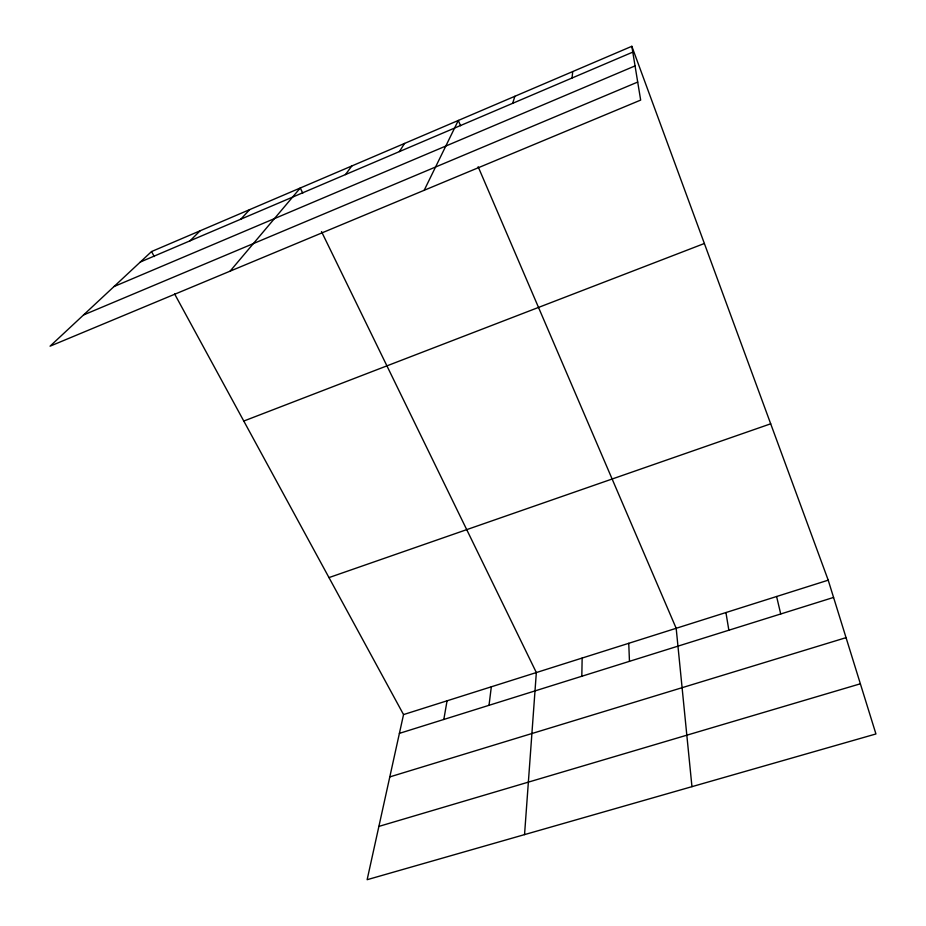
<?xml version="1.0" encoding="UTF-8"?>
<svg xmlns="http://www.w3.org/2000/svg" width="926" height="926" viewBox="0 0 926 926"><rect width="100%" height="100%" fill="white"/><g stroke="black" fill="none" stroke-linecap="round" stroke-linejoin="round"><path stroke-width="1.39" d="M581.817 676.258L582.153 658.05M524.544 834.615L536.339 672.542L321.507 231.604M572.036 78.016L572.719 71.568M489.021 705.311L491.324 686.791M443.82 719.467L447.061 700.808M174.609 293.947L403.539 714.583L367.136 879.7L875.938 733.959L828.214 580.174L631.833 46.3L151.54 251.559L50.062 346.174L640.665 100.089L631.833 46.3M512.657 103.33L514.879 96.281M424.189 190.281L458.301 120.461L460.569 125.751M399.43 151.586L404.535 143.437M345.433 174.597L351.868 165.951M230.099 271.156L300.267 188.001L302.767 193.129M240.772 219.207L249.696 209.612M190.038 240.829L200.132 230.794M140.324 262.012L632.782 52.122M114.025 286.539L635.051 65.908M83.548 314.956L637.701 82.067M243.781 421.041L704.373 243.492M328.985 577.592L770.698 423.807M403.539 714.583L828.214 580.174M399.395 733.369L833.574 597.432M389.8 776.902L846.051 637.655M378.884 826.409L860.37 683.793M151.54 251.559L154.26 256.548M478.152 166.738L676.177 628.291L691.953 786.66M776.601 596.506L780.722 613.984M725.926 612.549L728.855 630.212M628.754 643.304L629.46 661.338"/></g></svg>
